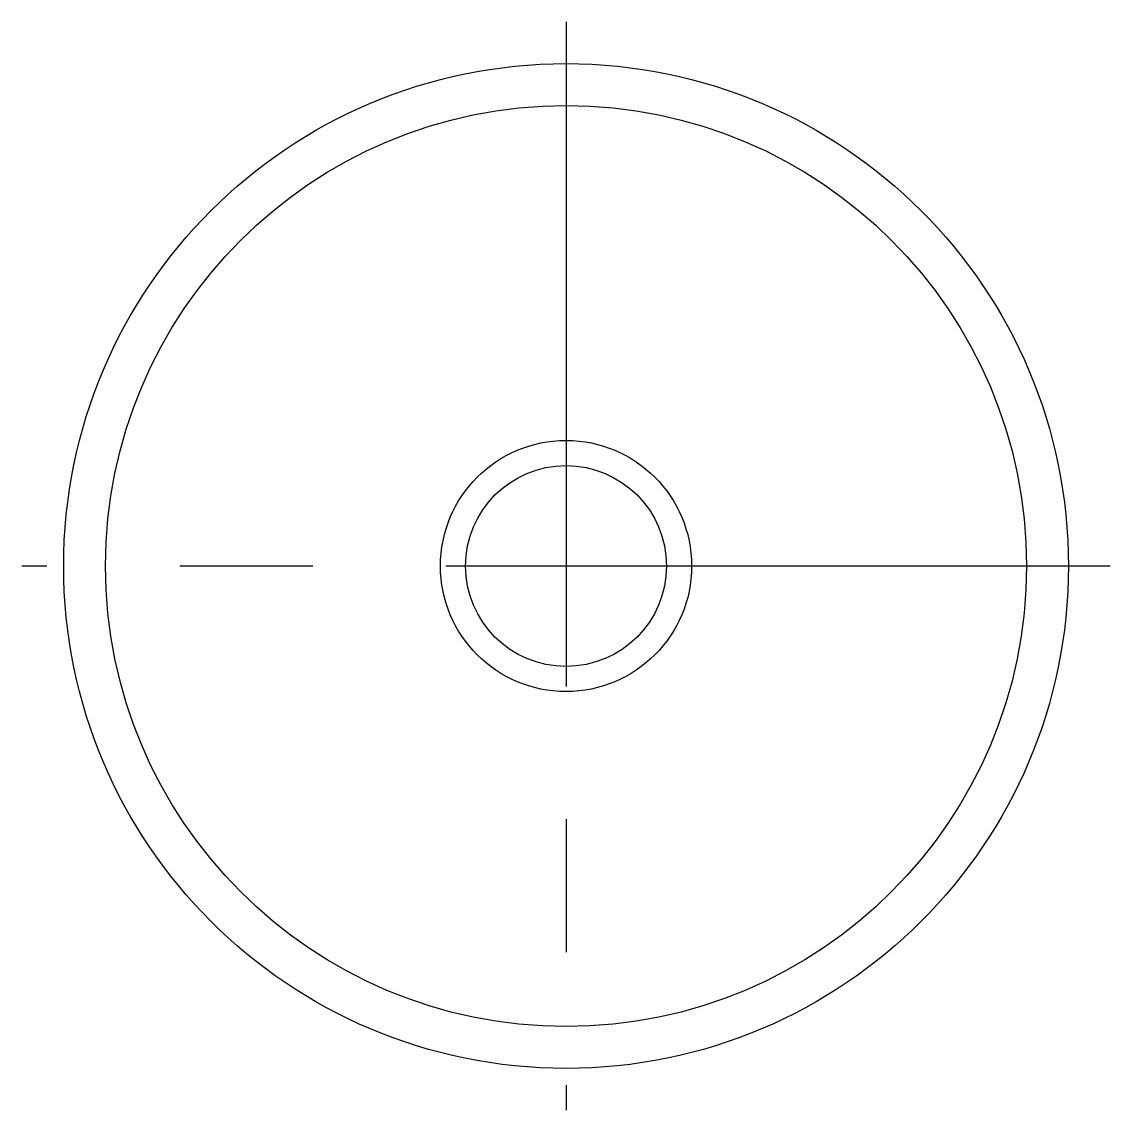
# Model space of a CAD drawing. Extents: x 10 to 148, y 10 to 145.
# Drawn here: x 135.02 to 148.02, y 131.88 to 144.88 of the extents above.
import ezdxf

# ---------------------------------------------------------------- set-up
doc = ezdxf.new("R2010")
doc.units = 0
doc.header["$LTSCALE"] = 0.25
doc.linetypes.add('CENTER', pattern=[50.8, 31.75, -6.35, 6.35, -6.35])
doc.layers.get('0').update_dxf_attribs({"linetype": 'CONTINUOUS'})
doc.layers.add('CENTER', color=1, linetype='CENTER')

msp = doc.modelspace()

# ---------------------------------------------------------------- linework, layer by layer
for radius in [6, 5.5, 1.2]:
    msp.add_circle((141.521, 138.381), radius)
at = {"color": 3, "linetype": 'CONTINUOUS'}
msp.add_circle((141.521, 138.381), 1.5, dxfattribs=at)
at = {"layer": 'CENTER', "color": 1, "linetype": 'CENTER'}
for p, q in [((141.521, 144.881), (141.521, 131.881)), ((148.021, 138.381), (135.021, 138.381))]:
    msp.add_line(p, q, dxfattribs=at)

doc.saveas('drawing.dxf')
